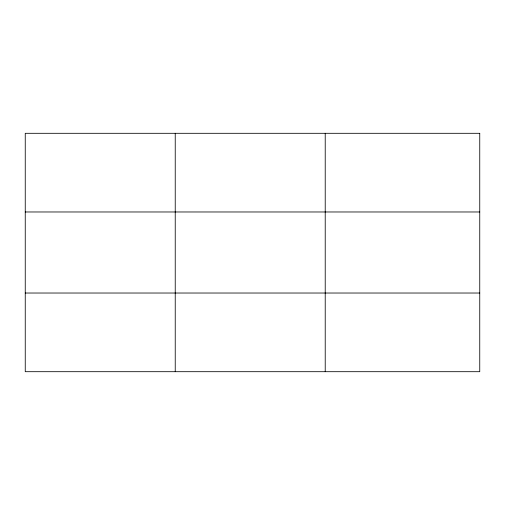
<?xml version="1.0" encoding="UTF-8"?>
<svg xmlns="http://www.w3.org/2000/svg" width="505" height="505" viewBox="0 0 505 505"><rect width="100%" height="100%" fill="white"/><g stroke="black" fill="none" stroke-linecap="round" stroke-linejoin="round"><path stroke-width="0.76" d="M175.235 133.307L175.235 371.693M325.22 133.307L325.22 371.693M25.25 211.974L479.75 211.974M25.25 293.026L479.75 293.026M479.75 133.307L479.75 371.693L25.25 371.693L25.25 133.307L479.75 133.307"/></g></svg>
